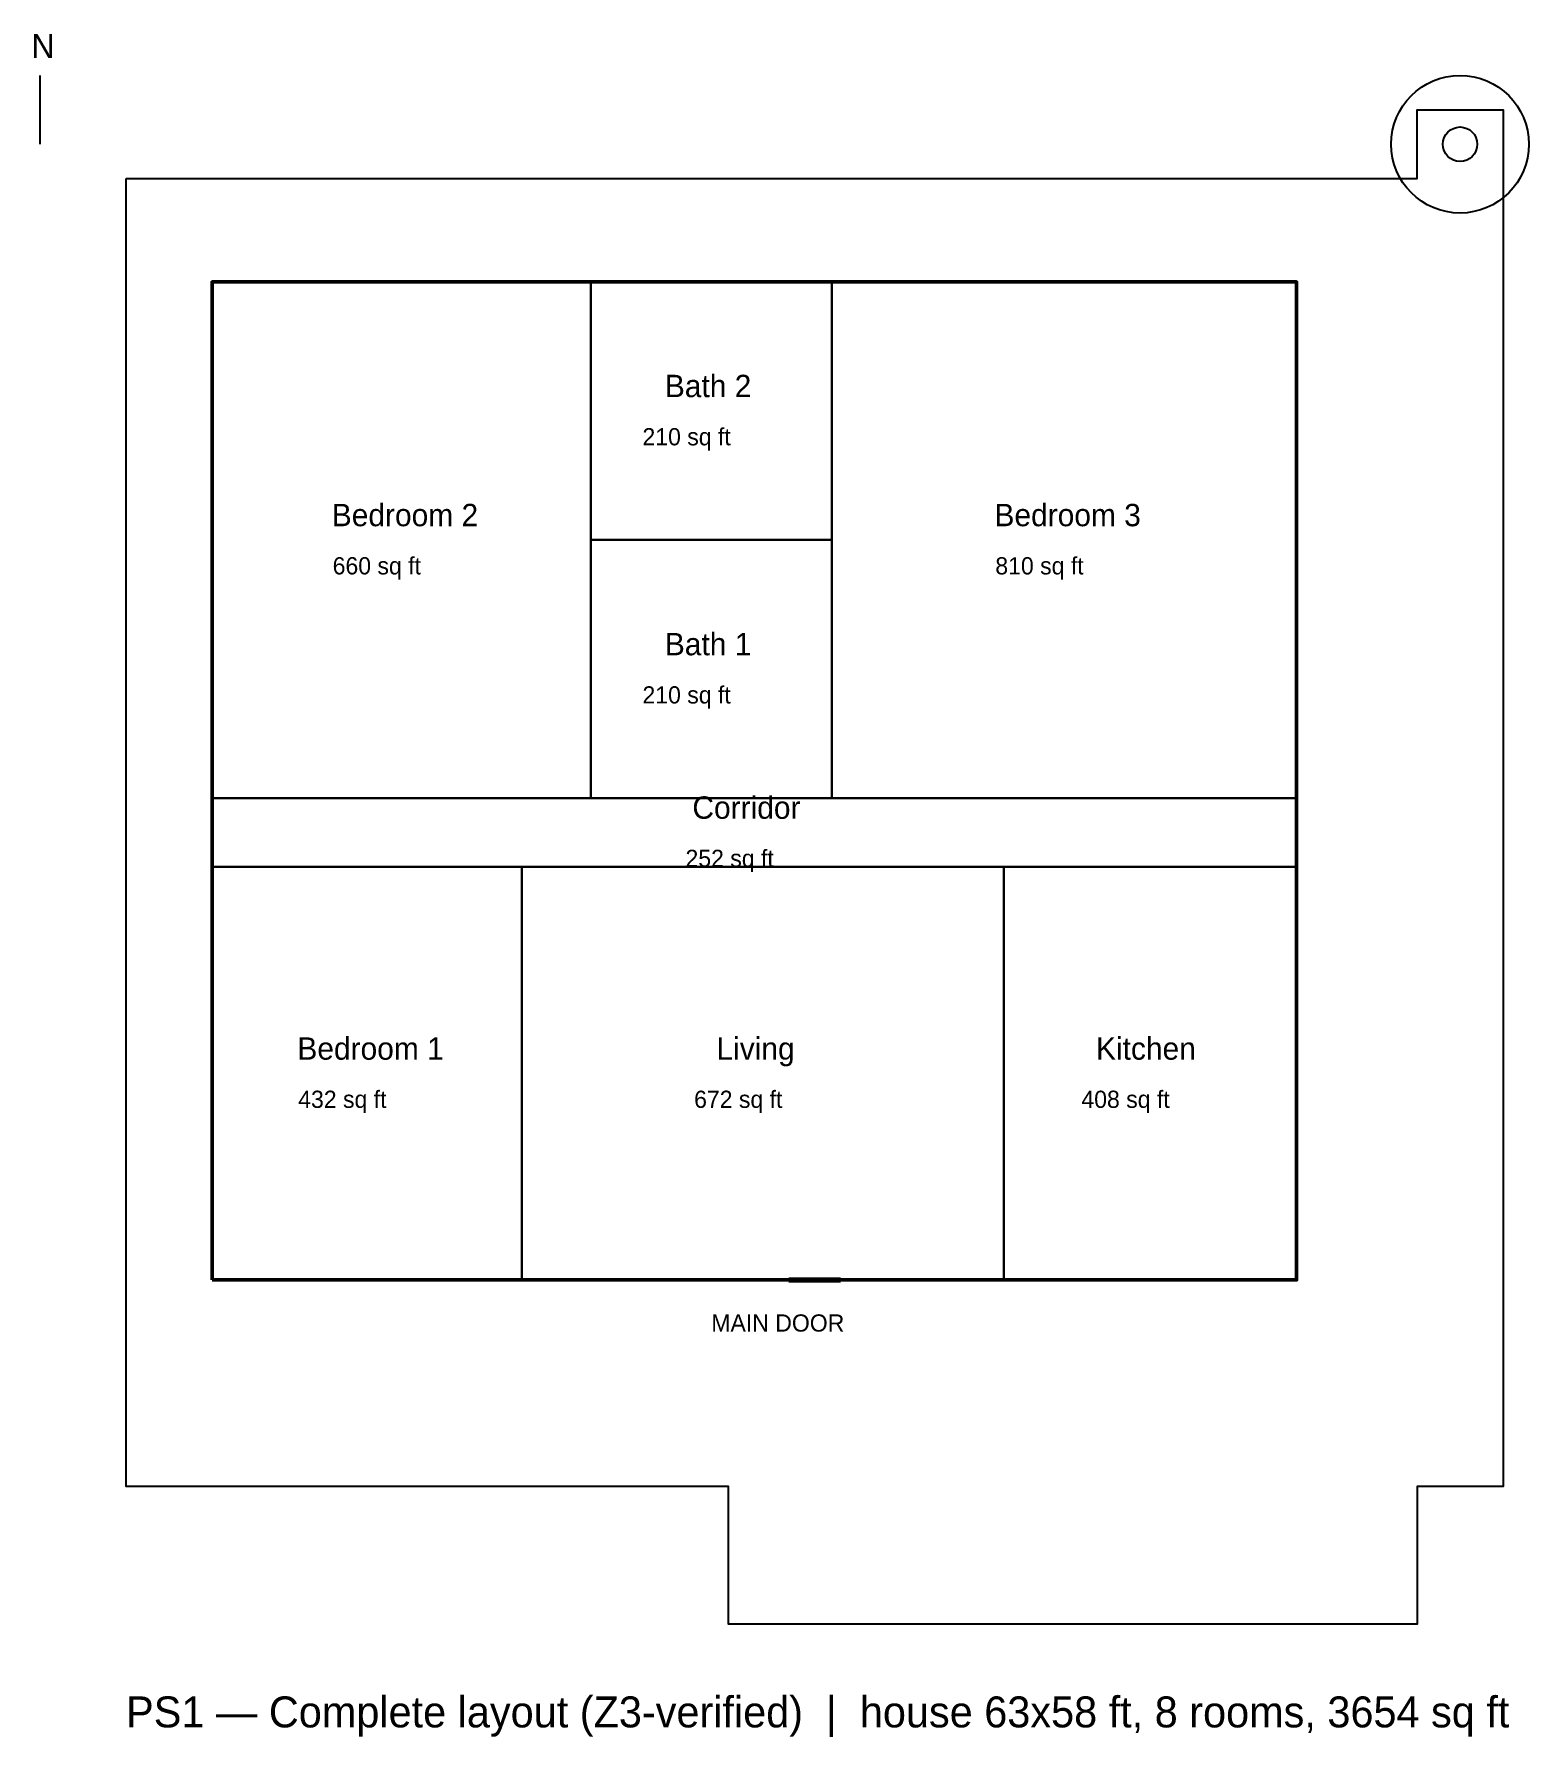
# Model space of a CAD drawing. Header units: metres. Extents: x -5.3 to 81.5, y -6.6 to 92.4.
import ezdxf

# ---------------------------------------------------------------- set-up
doc = ezdxf.new("R2010")
doc.units = ezdxf.units.M

msp = doc.modelspace()

# ---------------------------------------------------------------- linework, layer by layer
at = {"layer": 'CORRIDOR', "color": 8}
msp.add_lwpolyline([(5, 44), (68, 44), (68, 48), (5, 48), (5, 44)], close=True, dxfattribs=at)
at = {"layer": 'DOOR', "color": 5, "lineweight": 70}
msp.add_line((38.5, 20), (41.5, 20), dxfattribs=at)
at = {"layer": 'HOUSE', "color": 7, "lineweight": 50}
msp.add_lwpolyline([(5, 20), (68, 20), (68, 78), (5, 78), (5, 20)], close=True, dxfattribs=at)
at = {"layer": 'LABELS', "color": 7}
msp.add_line((-5, 86), (-5, 90), dxfattribs=at)
at = {"layer": 'PLOT', "color": 1}
msp.add_lwpolyline([(0, 84), (75, 84), (75, 88), (80, 88), (80, 8), (75, 8), (75, 0), (35, 0), (35, 8), (0, 8), (0, 84)], close=True, dxfattribs=at)
at = {"layer": 'ROOM_BATH', "color": 5}
for points in [[(27, 63), (41, 63), (41, 78), (27, 78), (27, 63)], [(27, 48), (41, 48), (41, 63), (27, 63), (27, 48)]]:
    msp.add_lwpolyline(points, close=True, dxfattribs=at)
at = {"layer": 'ROOM_BEDROOM', "color": 3}
for points in [[(5, 48), (27, 48), (27, 78), (5, 78), (5, 48)], [(41, 48), (68, 48), (68, 78), (41, 78), (41, 48)], [(5, 20), (23, 20), (23, 44), (5, 44), (5, 20)]]:
    msp.add_lwpolyline(points, close=True, dxfattribs=at)
at = {"layer": 'ROOM_KITCHEN', "color": 6}
msp.add_lwpolyline([(51, 20), (68, 20), (68, 44), (51, 44), (51, 20)], close=True, dxfattribs=at)
at = {"layer": 'ROOM_LIVING', "color": 4}
msp.add_lwpolyline([(23, 20), (51, 20), (51, 44), (23, 44), (23, 20)], close=True, dxfattribs=at)
at = {"layer": 'TREE', "color": 3}
for radius in [4, 1]:
    msp.add_circle((77.5, 86), radius, dxfattribs=at)

# ---------------------------------------------------------------- texts
at = {"layer": 'LABELS', "color": 7}
for s, height, p in [('N', 1.4, (-5.5, 91)), ('Bath 2', 1.3, (31.3, 71.3)), ('210 sq ft', 1, (30, 68.5)), ('Bedroom 2', 1.3, (11.95, 63.8)), ('Bedroom 3', 1.3, (50.45, 63.8)), ('660 sq ft', 1, (12, 61)), ('810 sq ft', 1, (50.5, 61)), ('Bath 1', 1.3, (31.3, 56.3)), ('210 sq ft', 1, (30, 53.5)), ('Corridor', 1.3, (32.9, 46.8)), ('252 sq ft', 1, (32.5, 44)), ('Bedroom 1', 1.3, (9.95, 32.8)), ('Living', 1.3, (34.3, 32.8)), ('Kitchen', 1.3, (56.35, 32.8)), ('432 sq ft', 1, (10, 30)), ('672 sq ft', 1, (33, 30)), ('408 sq ft', 1, (55.5, 30)), ('PS1 — Complete layout (Z3-verified)  |  house 63x58 ft, 8 rooms, 3654 sq ft', 1.8, (0, -6))]:
    msp.add_text(s, height=height, dxfattribs=at).set_placement(p)
at = {"layer": 'LABELS', "color": 5}
msp.add_text('MAIN DOOR', height=1, dxfattribs=at).set_placement((34, 17))

doc.saveas('drawing.dxf')
